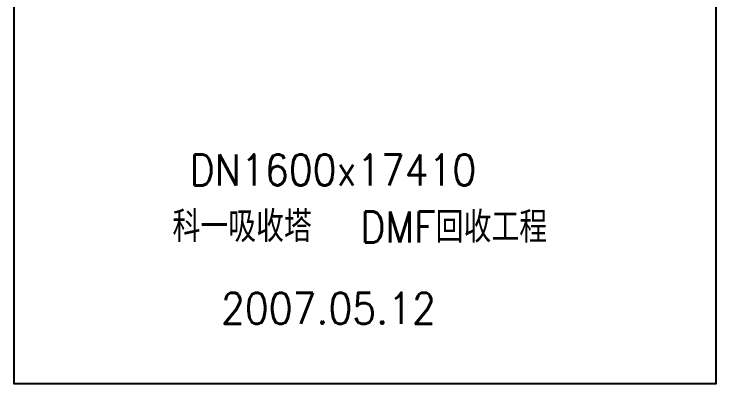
# Model space of a CAD drawing. Extents: x 19034 to 73803, y 21953 to 127295.
# Drawn here: x 64126 to 65940, y 50451 to 51405 of the extents above; entities that cross this region are included whole.
import ezdxf

# ---------------------------------------------------------------- set-up
doc = ezdxf.new("R2010")
doc.units = 0
doc.header["$LTSCALE"] = 0.6
doc.header["$MEASUREMENT"] = 0
doc.layers.get('0').update_dxf_attribs({"linetype": 'CONTINUOUS'})
doc.layers.add('1', color=1, linetype='CONTINUOUS')
doc.styles.add('HZ', font='simplex', dxfattribs={"width": 0.85, "bigfont": 'hztxt'})

msp = doc.modelspace()

# ---------------------------------------------------------------- linework, layer by layer
at = {"color": 0}
msp.add_lwpolyline([(64126.12742, 52643.61484), (65939.79539, 52643.61484), (65939.79539, 50450.61773), (64126.12742, 50450.61773)], close=True, dxfattribs=at)

# ---------------------------------------------------------------- texts
at = {"layer": '1', "style": 'HZ', "width": 0.9}
for s, p in [('DN1600x17410', (64579.94975, 50963.17406)), ('科一吸收塔', (64535.5935, 50816.66721)), (' DMF回收工程', (64971.82726, 50815.29537)), ('2007.05.12', (64660.76428, 50605.78396))]:
    msp.add_text(s, height=80, dxfattribs=at).set_placement(p)

doc.saveas('drawing.dxf')
